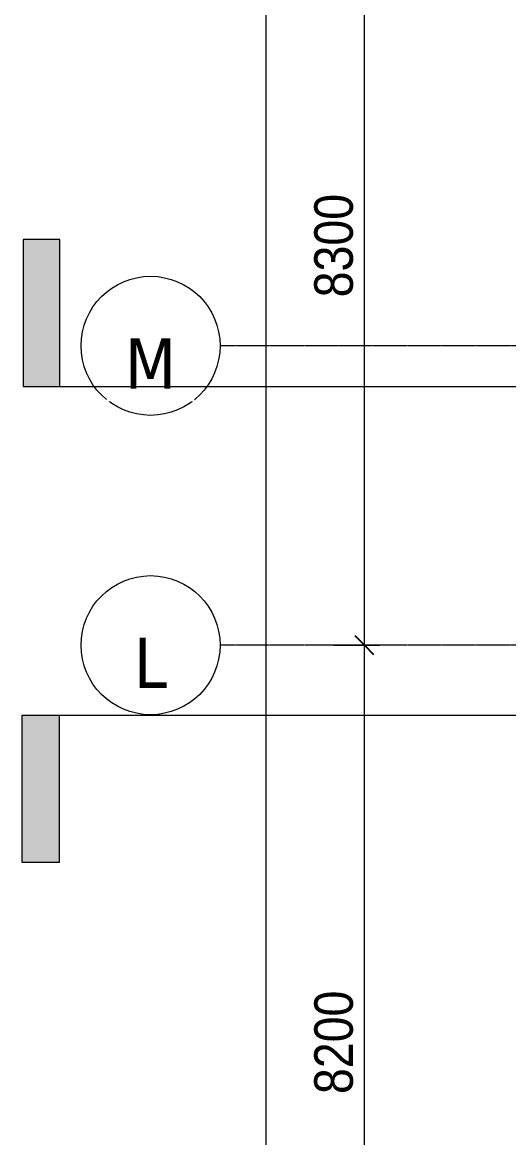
# Model space of a CAD drawing. Header units: millimetres. Extents: x 1591 to 239055, y -15958 to 83255.
# Drawn here: x 124258 to 129296, y 64837 to 76387 of the extents above; entities that cross this region are included whole.
import ezdxf

# ---------------------------------------------------------------- set-up
doc = ezdxf.new("R2010")
doc.units = ezdxf.units.MM
doc.linetypes.add('Dash Dot 3_16_', pattern=[7.9375, 4.7625, -1.5875, 0, -1.5875])
doc.linetypes.add('Grid Line', pattern=[22.225, 12.7, -3.175, 3.175, -3.175])
for name, color, linetype, lineweight in [('A-ANNO-DIMS', 211, 'Continuous', 9), ('A-ANNO-DIMS-160', 211, 'Continuous', 9), ('G-ANNO-SYMB', 111, 'Continuous', 9), ('G-ANNO-SYMB-1', 111, 'Dash Dot 3_16_', 18), ('S-GRID-1', 1, 'Grid Line', 9), ('S-GRID-IDEN', 1, 'Continuous', 9)]:
    doc.layers.add(name, color=color, linetype=linetype, lineweight=lineweight)
doc.styles.add('Tahoma_B', font='tahomabd_0.ttf', dxfattribs={"height": 520})
doc.styles.add('UTM Avo', font='UTM Avo.ttf', dxfattribs={"width": 0.9, "height": 400})
doc.dimstyles.new('1_Dim_chi_tiet_2_5', dxfattribs={"dimscale": 304.8, "dimtxt": 399.720379, "dimasz": 0.629921, "dimexe": 0.524934, "dimexo": 0.0625, "dimgap": 0.052493, "dimtad": 1, "dimdec": 0, "dimrnd": 5, "dimzin": 0, "dimdsep": 46, "dimtxsty": 'UTM Avo', "dimblk1": 'OBLIQUE', "dimblk2": 'OBLIQUE', "dimsah": 1, "dimcen": 0.09, "dimdle": 0.524934, "dimazin": 0, "dimtfac": 1, "dimtdec": 4, "dimtix": 1, "dimtmove": 0, "dimatfit": 3, "dimfxl": 1.049869, "dimfxlon": 1, "dimtvp": 1, "dimtolj": 1, "dimtzin": 0, "dimarcsym": 2})

# ---------------------------------------------------------------- blocks, each defined once
blk = doc.blocks.new('Grid - M_Grid Head - Circle-353313-TKCS_MB TẦNG 6-8')
at = {"layer": 'S-GRID-IDEN'}
blk.add_circle((0, 0), 4.5, dxfattribs=at)
blk = doc.blocks.new('Section - 3_32_ x 3_8_-4701953-TKCS_MB TẦNG 6-8')
at = {"layer": 'G-ANNO-SYMB'}
blk.add_hatch(color=256, dxfattribs=at).paths.add_polyline_path([(0, 9.525), (0, 0), (-2.38125, 0), (-2.38125, 9.525)])
for p, q in [((0, 9.525), (-2.38125, 9.525)), ((-2.38125, 9.525), (-2.38125, 0)), ((0, 0), (0, 9.525)), ((-2.38125, 0), (0, 0))]:
    blk.add_line(p, q, dxfattribs=at)
blk = doc.blocks.new('DIMBLOCK1-TKCS_MB TẦNG 6-8')
at = {"layer": 'A-ANNO-DIMS-160', "lineweight": 25}
for p, q in [((126783, 78237), (126687, 78333)), ((126783, 78237), (126879, 78141)), ((126783, 17237), (126687, 17333)), ((126783, 17237), (126879, 17141))]:
    blk.add_line(p, q, dxfattribs=at)
at = {"layer": 'A-ANNO-DIMS-160'}
for p, q in [((126783, 17077), (126783, 78397)), ((126463, 78237), (126943, 78237)), ((126783, 78237), (126463, 78237)), ((126463, 17237), (126943, 17237)), ((126783, 17237), (126463, 17237))]:
    blk.add_line(p, q, dxfattribs=at)
at = {"layer": 'A-ANNO-DIMS-160', "color": 0, "insert": (126263, 47052), "char_height": 400, "width": 1643.29, "attachment_point": 1, "rotation": 90, "line_spacing_factor": 1.110334, "style": 'UTM Avo'}
blk.add_mtext('61000', dxfattribs=at)
blk = doc.blocks.new('_Oblique')
at = {"color": 0, "linetype": 'ByBlock', "lineweight": -2}
blk.add_line((-0.5, -0.5), (0.5, 0.5), dxfattribs=at)
blk = doc.blocks.new('DIMBLOCK5-TKCS_MB TẦNG 6-8')
at = {"layer": 'A-ANNO-DIMS-160', "lineweight": 25}
for p, q in [((127801, 69937), (127705, 70033)), ((127801, 69937), (127897, 69841)), ((127801, 61737), (127705, 61833)), ((127801, 61737), (127897, 61641))]:
    blk.add_line(p, q, dxfattribs=at)
at = {"layer": 'A-ANNO-DIMS-160'}
for p, q in [((127481, 69937), (127961, 69937)), ((127801, 69937), (127481, 69937)), ((127801, 61737), (127801, 69937)), ((127481, 61737), (127961, 61737)), ((127801, 61737), (127481, 61737))]:
    blk.add_line(p, q, dxfattribs=at)
at = {"layer": 'A-ANNO-DIMS-160', "color": 0, "insert": (127282, 65289), "char_height": 400, "width": 1314.64, "attachment_point": 1, "rotation": 90, "line_spacing_factor": 1.110334, "style": 'UTM Avo'}
blk.add_mtext('8200', dxfattribs=at)
blk = doc.blocks.new('DIMBLOCK6-TKCS_MB TẦNG 6-8')
at = {"layer": 'A-ANNO-DIMS-160', "lineweight": 25}
for p, q in [((127801, 78237), (127705, 78333)), ((127801, 78237), (127897, 78141)), ((127801, 69937), (127705, 70033)), ((127801, 69937), (127897, 69841))]:
    blk.add_line(p, q, dxfattribs=at)
at = {"layer": 'A-ANNO-DIMS-160'}
for p, q in [((127801, 69937), (127801, 78397)), ((127481, 78237), (127961, 78237)), ((127801, 78237), (127481, 78237)), ((127481, 69937), (127961, 69937)), ((127801, 69937), (127481, 69937))]:
    blk.add_line(p, q, dxfattribs=at)
at = {"layer": 'A-ANNO-DIMS-160', "color": 0, "insert": (127282, 73539), "char_height": 400, "width": 1314.64, "attachment_point": 1, "rotation": 90, "line_spacing_factor": 1.110334, "style": 'UTM Avo'}
blk.add_mtext('8300', dxfattribs=at)

msp = doc.modelspace()

# ---------------------------------------------------------------- linework, layer by layer
at = {"layer": 'G-ANNO-SYMB-1'}
msp.add_line((124639, 69211.5), (229692.1, 69211.5), dxfattribs=at)
at = {"layer": 'S-GRID-1'}
for p, q in [((130306.5, 73036.9), (126306.5, 73036.9)), ((130306.5, 69936.9), (126306.5, 69936.9))]:
    msp.add_line(p, q, dxfattribs=at)

# ---------------------------------------------------------------- block references
at = {"layer": 'G-ANNO-SYMB', "xscale": 159.9999999999999, "yscale": 159.9999999999999, "zscale": 159.9999999999999}
msp.add_blockref('Section - 3_32_ x 3_8_-4701953-TKCS_MB TẦNG 6-8', (124647.5, 72614.1), dxfattribs=at)
at = {"layer": 'G-ANNO-SYMB', "extrusion": (0, 0, -1), "xscale": 159.9999999999999, "yscale": 159.9999999999999, "zscale": 159.9999999999999, "rotation": 180}
msp.add_blockref('Section - 3_32_ x 3_8_-4701953-TKCS_MB TẦNG 6-8', (-124639, 69211.5), dxfattribs=at)
at = {"layer": 'S-GRID-IDEN', "xscale": 159.9999999999999, "yscale": 159.9999999999999, "zscale": 159.9999999999999, "rotation": 89.99999999999982}
for p in [(125586.5, 73036.9), (125586.5, 69936.9)]:
    msp.add_blockref('Grid - M_Grid Head - Circle-353313-TKCS_MB TẦNG 6-8', p, dxfattribs=at)

# ---------------------------------------------------------------- dimensions: what is measured, and where the dimension line sits
at = {"layer": 'A-ANNO-DIMS'}
for base, p1, p2, override, picture, middle in [((126782.7, 78236.9), (126462.7, 17236.9), (126462.7, 78236.9), {"dimpost": '<>', "dimfxl": 61000}, 'DIMBLOCK1-TKCS_MB TẦNG 6-8', (126559.7, 47736.9)), ((127801.4, 78236.9), (127481.4, 69936.9), (127481.4, 78236.9), {"dimpost": '<>', "dimfxl": 8300}, 'DIMBLOCK6-TKCS_MB TẦNG 6-8', (127578.5, 74086.9)), ((127801.4, 69936.9), (127481.4, 61736.9), (127481.4, 69936.9), {"dimpost": '<>', "dimfxl": 8200}, 'DIMBLOCK5-TKCS_MB TẦNG 6-8', (127578.5, 65836.9))]:
    dim = msp.add_linear_dim(base=base, p1=p1, p2=p2, angle=90, dimstyle='1_Dim_chi_tiet_2_5', override=override, dxfattribs=at)
    dim.commit()
    dim.dimension.update_dxf_attribs({"geometry": picture, "text_midpoint": middle})

# ---------------------------------------------------------------- next in the draw order: texts
at = {"layer": 'S-GRID-IDEN', "char_height": 520, "attachment_point": 5, "line_spacing_factor": 0.996129, "style": 'Tahoma_B', "bg_fill": 3, "box_fill_scale": 1.25, "bg_fill_color": 256, "bg_fill_true_color": 13158600, "bg_fill_transparency": 0}
for s, insert, width in [('\\pt2031.9988,4063.9976,6096.0016,8128.0004,10159.9992,12191.998,14224.002,16256.0008,18287.9996,20319.9984,22352.0024,24384.0012,26416,28447.9988,30479.9976,32512.0016,34544.0004,36575.9992,38607.998,40640.002,42672.0008,44703.9996,46735.9984,48768.0024,50800.0012,52832,54863.9988,56895.9976,58928.0016,60960.0004,62991.9992,65023.998;M', (125585, 72853.6), 646.4), ('\\pt2031.9988,4063.9976,6096.0016,8128.0004,10159.9992,12191.998,14224.002,16256.0008,18287.9996,20319.9984,22352.0024,24384.0012,26416,28447.9988,30479.9976,32512.0016,34544.0004,36575.9992,38607.998,40640.002,42672.0008,44703.9996,46735.9984,48768.0024,50800.0012,52832,54863.9988,56895.9976,58928.0016,60960.0004,62991.9992,65023.998;L', (125585, 69753.6), 412.8)]:
    msp.add_mtext(s, dxfattribs=dict(at, insert=insert, width=width))

# ---------------------------------------------------------------- next in the draw order: linework, layer by layer
at = {"layer": 'G-ANNO-SYMB-1'}
msp.add_line((124647.5, 72614.1), (229692.1, 72614.1), dxfattribs=at)

doc.saveas('drawing.dxf')
